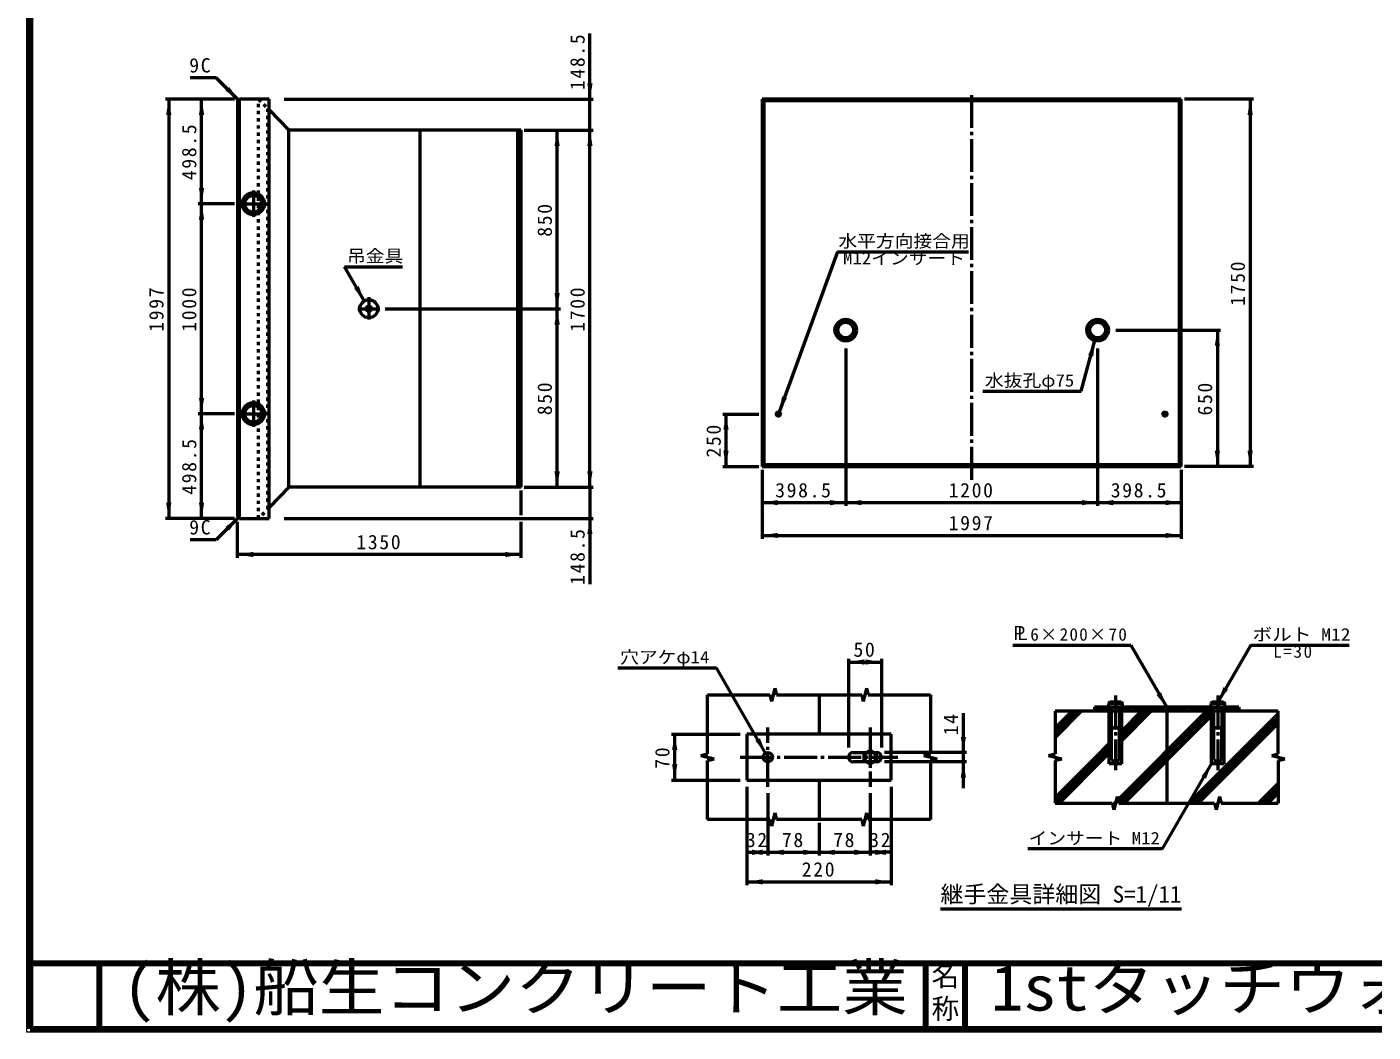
# Model space of a CAD drawing. Units: millimetres, scale not verified, with parts at other scales. Extents: x 100 to 4105, y 100 to 2870.
# Drawn here: x 100 to 2152, y 100 to 1632 of the extents above; entities that cross this region are included whole.
import ezdxf
from ezdxf.enums import TextEntityAlignment as Align

# ---------------------------------------------------------------- set-up
doc = ezdxf.new("R2010")
doc.units = ezdxf.units.MM
doc.header["$LTSCALE"] = 5
for name, pattern in [('USER1', [8, 4, -4]), ('USER2', [13.4, 10, -1.2, 1, -1.2]), ('USER3', [2.2, 1, -1.2])]:
    doc.linetypes.add(name, pattern=pattern)
doc.layers.add('V-nasSTD', color=7, linetype='Continuous', lineweight=50)
doc.styles.add('ＭＳ ゴシック', font='')
doc.styles.get('ＭＳ ゴシック').set_extended_font_data('MS Gothic')

msp = doc.modelspace()

# ---------------------------------------------------------------- hatches: boundary and pattern name
at = {"layer": 'V-nasSTD'}
for points in [[(405.691, 1537.397), (408.519, 1540.225), (422.661, 1520.426), (402.862, 1534.568)], [(958.221, 1545.866), (962.221, 1545.866), (958.221, 1521.866), (954.221, 1545.866)], [(316.221, 1497.866), (312.221, 1497.866), (316.221, 1521.866), (320.221, 1497.866)], [(366.221, 1497.866), (362.221, 1497.866), (366.221, 1521.866), (370.221, 1497.866)], [(1964.701, 1497.866), (1960.701, 1497.866), (1964.701, 1521.866), (1968.701, 1497.866)], [(908.221, 1450.346), (904.221, 1450.346), (908.221, 1474.346), (912.221, 1450.346)], [(958.221, 1450.346), (954.221, 1450.346), (958.221, 1474.346), (962.221, 1450.346)], [(366.221, 1386.346), (370.221, 1386.346), (366.221, 1362.346), (362.221, 1386.346)], [(366.221, 1338.346), (362.221, 1338.346), (366.221, 1362.346), (370.221, 1338.346)], [(602.341, 1235.047), (605.805, 1237.047), (614.341, 1214.263), (598.877, 1233.047)], [(908.221, 1226.346), (912.221, 1226.346), (908.221, 1202.346), (904.221, 1226.346)], [(908.221, 1178.346), (904.221, 1178.346), (908.221, 1202.346), (912.221, 1178.346)], [(1914.701, 1145.866), (1910.701, 1145.866), (1914.701, 1169.866), (1918.701, 1145.866)], [(1721.704, 1130.765), (1717.84, 1131.801), (1727.916, 1153.948), (1725.568, 1129.73)], [(1254.869, 1067.275), (1258.628, 1065.907), (1246.661, 1044.723), (1251.111, 1068.643)], [(366.221, 1066.346), (370.221, 1066.346), (366.221, 1042.346), (362.221, 1066.346)], [(366.221, 1018.346), (362.221, 1018.346), (366.221, 1042.346), (370.221, 1018.346)], [(1165.661, 1017.866), (1169.661, 1017.866), (1165.661, 1041.866), (1161.661, 1017.866)], [(1165.661, 985.866), (1161.661, 985.866), (1165.661, 961.866), (1169.661, 985.866)], [(1914.701, 985.866), (1918.701, 985.866), (1914.701, 961.866), (1910.701, 985.866)], [(1964.701, 985.866), (1968.701, 985.866), (1964.701, 961.866), (1960.701, 985.866)], [(908.221, 954.346), (912.221, 954.346), (908.221, 930.346), (904.221, 954.346)], [(958.221, 954.346), (962.221, 954.346), (958.221, 930.346), (954.221, 954.346)], [(316.221, 906.826), (320.221, 906.826), (316.221, 882.826), (312.221, 906.826)], [(366.221, 906.826), (370.221, 906.826), (366.221, 882.826), (362.221, 906.826)], [(1244.661, 906.866), (1244.661, 902.866), (1220.661, 906.866), (1244.661, 910.866)], [(1324.181, 906.866), (1324.181, 910.866), (1348.181, 906.866), (1324.181, 902.866)], [(1372.181, 906.866), (1372.181, 902.866), (1348.181, 906.866), (1372.181, 910.866)], [(1708.181, 906.866), (1708.181, 910.866), (1732.181, 906.866), (1708.181, 902.866)], [(1756.181, 906.866), (1756.181, 902.866), (1732.181, 906.866), (1756.181, 910.866)], [(1835.701, 906.866), (1835.701, 910.866), (1859.701, 906.866), (1835.701, 902.866)], [(405.691, 867.295), (408.519, 864.467), (422.661, 884.266), (402.862, 870.124)], [(958.221, 858.826), (954.221, 858.826), (958.221, 882.826), (962.221, 858.826)], [(1244.661, 856.866), (1244.661, 852.866), (1220.661, 856.866), (1244.661, 860.866)], [(1835.701, 856.866), (1835.701, 860.866), (1859.701, 856.866), (1835.701, 852.866)], [(445.221, 827.826), (445.221, 823.826), (421.221, 827.826), (445.221, 831.826)], [(829.221, 827.826), (829.221, 831.826), (853.221, 827.826), (829.221, 823.826)], [(1376.492, 663.944), (1376.492, 659.944), (1352.492, 663.944), (1376.492, 667.944)], [(1378.492, 663.944), (1378.492, 667.944), (1402.492, 663.944), (1378.492, 659.944)], [(1825.492, 615.729), (1828.956, 617.729), (1837.492, 594.944), (1822.028, 613.729)], [(1927.492, 623.729), (1930.956, 621.729), (1915.492, 602.944), (1924.028, 625.729)], [(1087.492, 529.944), (1083.492, 529.944), (1087.492, 553.944), (1091.492, 529.944)], [(1213.992, 545.791), (1217.456, 547.791), (1225.992, 525.007), (1210.528, 543.791)], [(1527.492, 549.944), (1531.492, 549.944), (1527.492, 525.944), (1523.492, 549.944)], [(1087.492, 507.944), (1091.492, 507.944), (1087.492, 483.944), (1083.492, 507.944)], [(1527.492, 487.944), (1523.492, 487.944), (1527.492, 511.944), (1531.492, 487.944)], [(1893.992, 488.16), (1897.456, 486.16), (1905.992, 508.944), (1890.528, 490.16)], [(1221.492, 373.944), (1221.492, 369.944), (1197.492, 373.944), (1221.492, 377.944)], [(1205.492, 373.944), (1205.492, 377.944), (1229.492, 373.944), (1205.492, 369.944)], [(1253.492, 373.944), (1253.492, 369.944), (1229.492, 373.944), (1253.492, 377.944)], [(1283.492, 373.944), (1283.492, 377.944), (1307.492, 373.944), (1283.492, 369.944)], [(1331.492, 373.944), (1331.492, 369.944), (1307.492, 373.944), (1331.492, 377.944)], [(1361.492, 373.944), (1361.492, 377.944), (1385.492, 373.944), (1361.492, 369.944)], [(1409.492, 373.944), (1409.492, 369.944), (1385.492, 373.944), (1409.492, 377.944)], [(1393.492, 373.944), (1393.492, 377.944), (1417.492, 373.944), (1393.492, 369.944)], [(1221.492, 328.944), (1221.492, 324.944), (1197.492, 328.944), (1221.492, 332.944)], [(1393.492, 328.944), (1393.492, 332.944), (1417.492, 328.944), (1393.492, 324.944)]]:
    msp.add_hatch(color=256, dxfattribs=at).paths.add_polyline_path(points)

# ---------------------------------------------------------------- linework, layer by layer
at = {"layer": 'V-nasSTD', "lineweight": 100}
for p, q in [((105, 2865), (105, 105)), ((105, 205), (4100, 205)), ((210, 205), (210, 105)), ((1470, 205), (1470, 105)), ((1530, 205), (1530, 105)), ((105, 105), (4100, 105))]:
    msp.add_line(p, q, dxfattribs=at)
at = {"layer": 'V-nasSTD'}
for p, q in [((958.221, 1521.866), (958.221, 1621.866)), ((388.72, 1554.367), (348.72, 1554.367)), ((422.661, 1520.426), (388.72, 1554.367)), ((416.221, 1521.866), (311.221, 1521.866)), ((316.221, 1521.866), (316.221, 882.826)), ((366.221, 1362.346), (366.221, 1521.866)), ((424.101, 1521.866), (421.221, 1518.986)), ((421.221, 1518.986), (421.221, 885.706)), ((469.221, 1521.866), (424.101, 1521.866)), ((424.101, 882.826), (424.101, 1521.866)), ((469.221, 882.826), (469.221, 1521.866)), ((492.221, 1521.866), (963.221, 1521.866)), ((958.221, 1474.346), (958.221, 1521.866)), ((1220.661, 1521.866), (1220.661, 961.866)), ((1859.701, 1521.866), (1220.661, 1521.866)), ((1220.661, 1521.866), (1223.541, 1518.986)), ((1223.541, 1518.986), (1223.541, 964.746)), ((1856.821, 1518.986), (1223.541, 1518.986)), ((1856.821, 1518.986), (1859.701, 1521.866)), ((1856.821, 964.746), (1856.821, 1518.986)), ((1859.701, 961.866), (1859.701, 1521.866)), ((1969.701, 1521.866), (1864.701, 1521.866)), ((1964.701, 1521.866), (1964.701, 961.866)), ((469.221, 1505.309), (499.143, 1474.346)), ((499.143, 930.346), (499.143, 1474.346)), ((853.221, 1474.346), (499.143, 1474.346)), ((699.621, 930.346), (699.621, 1474.346)), ((848.421, 930.346), (848.421, 1474.346)), ((853.221, 930.346), (853.221, 1474.346)), ((858.221, 1474.346), (963.221, 1474.346)), ((908.221, 1202.346), (908.221, 1474.346)), ((958.221, 930.346), (958.221, 1474.346)), ((416.221, 1362.346), (361.221, 1362.346)), ((366.221, 1042.346), (366.221, 1362.346)), ((1335.586, 1289.043), (1246.661, 1044.723)), ((1335.586, 1289.043), (1535.586, 1289.043)), ((584.341, 1266.224), (672.341, 1266.224)), ((614.341, 1214.263), (584.341, 1266.224)), ((646.221, 1202.346), (913.221, 1202.346)), ((908.221, 930.346), (908.221, 1202.346)), ((1759.701, 1169.866), (1919.701, 1169.866)), ((1914.701, 1169.866), (1914.701, 961.866)), ((1707.21, 1076.673), (1727.916, 1153.948)), ((1348.181, 1141.866), (1348.181, 901.866)), ((1732.181, 1141.866), (1732.181, 901.866)), ((1557.21, 1076.673), (1707.21, 1076.673)), ((416.221, 1042.346), (361.221, 1042.346)), ((366.221, 882.826), (366.221, 1042.346)), ((1160.661, 1041.866), (1215.661, 1041.866)), ((1165.661, 1041.866), (1165.661, 961.866)), ((1223.541, 964.746), (1220.661, 961.866)), ((1223.541, 964.746), (1856.821, 964.746)), ((1856.821, 964.746), (1859.701, 961.866)), ((1160.661, 961.866), (1215.661, 961.866)), ((1220.661, 961.866), (1859.701, 961.866)), ((1220.661, 956.866), (1220.661, 851.866)), ((1859.701, 956.866), (1859.701, 851.866)), ((1969.701, 961.866), (1864.701, 961.866)), ((499.143, 930.346), (469.221, 899.383)), ((853.221, 930.346), (499.143, 930.346)), ((853.221, 887.826), (853.221, 925.346)), ((858.221, 930.346), (963.221, 930.346)), ((958.221, 930.346), (958.221, 882.826)), ((1220.661, 906.866), (1348.181, 906.866)), ((1348.181, 906.866), (1732.181, 906.866)), ((1732.181, 906.866), (1859.701, 906.866)), ((416.221, 882.826), (311.221, 882.826)), ((422.661, 884.266), (388.72, 850.325)), ((421.221, 885.706), (424.101, 882.826)), ((424.101, 882.826), (446.821, 882.826)), ((424.101, 882.826), (469.221, 882.826)), ((492.221, 882.826), (963.221, 882.826)), ((958.221, 882.826), (958.221, 782.826)), ((421.221, 822.826), (421.221, 877.826)), ((853.221, 822.826), (853.221, 877.826)), ((388.72, 850.325), (348.72, 850.325)), ((1220.661, 856.866), (1859.701, 856.866)), ((853.221, 827.826), (421.221, 827.826)), ((1602.873, 689.547), (1782.873, 689.547)), ((1782.873, 689.547), (1837.492, 594.944)), ((1965.492, 689.547), (1915.492, 602.944)), ((1965.492, 689.547), (2115.492, 689.547)), ((1352.492, 668.944), (1352.492, 533.944)), ((1352.492, 663.944), (1402.492, 663.944)), ((1402.492, 668.944), (1402.492, 533.944)), ((1000.992, 654.91), (1150.992, 654.91)), ((1225.992, 525.007), (1150.992, 654.91)), ((1239.992, 623.944), (1234.992, 603.944)), ((1239.992, 623.944), (1242.492, 613.944)), ((1379.992, 623.944), (1374.992, 603.944)), ((1379.992, 623.944), (1382.492, 613.944)), ((1137.492, 613.944), (1232.492, 613.944)), ((1137.492, 523.944), (1137.492, 613.944)), ((1232.492, 613.944), (1234.992, 603.944)), ((1242.492, 613.944), (1372.492, 613.944)), ((1307.492, 613.944), (1307.492, 553.944)), ((1372.492, 613.944), (1374.992, 603.944)), ((1382.492, 613.944), (1477.492, 613.944)), ((1477.492, 613.944), (1477.492, 523.944)), ((1750.992, 602.944), (1748.992, 600.944)), ((1748.992, 600.944), (1748.992, 594.944)), ((1769.992, 600.944), (1748.992, 600.944)), ((1767.992, 602.944), (1750.992, 602.944)), ((1767.992, 602.944), (1769.992, 600.944)), ((1769.992, 594.944), (1769.992, 600.944)), ((1906.992, 602.944), (1904.992, 600.944)), ((1904.992, 600.944), (1904.992, 594.944)), ((1925.992, 600.944), (1904.992, 600.944)), ((1923.992, 602.944), (1906.992, 602.944)), ((1923.992, 602.944), (1925.992, 600.944)), ((1925.992, 594.944), (1925.992, 600.944)), ((1527.492, 525.944), (1527.492, 585.944)), ((1667.492, 588.944), (1667.492, 523.944)), ((2007.492, 588.944), (1667.492, 588.944)), ((1693.196, 588.944), (1667.492, 563.241)), ((1700.267, 588.944), (1667.492, 556.17)), ((1707.338, 588.944), (1667.492, 549.098)), ((1947.492, 594.944), (1727.492, 594.944)), ((1727.492, 594.944), (1727.492, 588.944)), ((1728.551, 588.944), (1734.551, 594.944)), ((1735.622, 588.944), (1741.622, 594.944)), ((1742.693, 588.944), (1748.693, 594.944)), ((1748.992, 594.944), (1769.992, 594.944)), ((1749.764, 588.944), (1753.492, 592.672)), ((1749.992, 508.944), (1749.992, 588.944)), ((1753.492, 564.944), (1753.492, 594.944)), ((1898.257, 588.944), (1763.245, 453.933)), ((1905.328, 588.944), (1765.328, 448.944)), ((1769.907, 594.944), (1765.492, 590.53)), ((1765.492, 594.944), (1765.492, 564.944)), ((1768.992, 508.944), (1768.992, 588.944)), ((1799.262, 588.944), (1768.992, 558.675)), ((1806.333, 588.944), (1768.992, 551.603)), ((1813.404, 588.944), (1768.992, 544.532)), ((1770.978, 588.944), (1776.978, 594.944)), ((1772.399, 448.944), (1905.992, 582.537)), ((1778.049, 588.944), (1784.049, 594.944)), ((1785.12, 588.944), (1791.12, 594.944)), ((1792.191, 588.944), (1798.191, 594.944)), ((1799.262, 588.944), (1805.262, 594.944)), ((1806.333, 588.944), (1812.333, 594.944)), ((1813.404, 588.944), (1819.404, 594.944)), ((1820.475, 588.944), (1826.475, 594.944)), ((1827.546, 588.944), (1833.546, 594.944)), ((1834.617, 588.944), (1837.492, 591.819)), ((1840.617, 594.944), (1837.492, 591.819)), ((1837.492, 588.944), (1837.492, 448.944)), ((1841.688, 588.944), (1847.688, 594.944)), ((1848.759, 588.944), (1854.759, 594.944)), ((1855.83, 588.944), (1861.83, 594.944)), ((1862.902, 588.944), (1868.902, 594.944)), ((1869.973, 588.944), (1875.973, 594.944)), ((1871.394, 448.944), (2007.492, 585.043)), ((1877.044, 588.944), (1883.044, 594.944)), ((1878.465, 448.944), (2007.492, 577.971)), ((1884.115, 588.944), (1890.115, 594.944)), ((1891.186, 588.944), (1897.186, 594.944)), ((1898.257, 588.944), (1904.257, 594.944)), ((1904.992, 594.944), (1925.992, 594.944)), ((1905.328, 588.944), (1909.492, 593.109)), ((1905.992, 508.944), (1905.992, 588.944)), ((1909.492, 564.944), (1909.492, 594.944)), ((1925.47, 594.944), (1921.492, 590.966)), ((1921.492, 594.944), (1921.492, 564.944)), ((1924.992, 508.944), (1924.992, 588.944)), ((1926.541, 588.944), (1932.541, 594.944)), ((1933.612, 588.944), (1939.612, 594.944)), ((1940.683, 588.944), (1946.683, 594.944)), ((1947.492, 594.944), (1947.492, 588.944)), ((2007.492, 523.944), (2007.492, 588.944)), ((1753.492, 514.944), (1753.492, 564.944)), ((1765.492, 514.944), (1765.492, 564.944)), ((1885.536, 448.944), (2007.492, 570.9)), ((1909.492, 514.944), (1909.492, 564.944)), ((1921.492, 514.944), (1921.492, 564.944)), ((1082.492, 553.944), (1187.492, 553.944)), ((1087.492, 483.944), (1087.492, 553.944)), ((1197.492, 553.944), (1197.492, 483.944)), ((1417.492, 553.944), (1197.492, 553.944)), ((1417.492, 483.944), (1417.492, 553.944)), ((1729.262, 518.944), (1749.992, 539.675)), ((1127.492, 521.444), (1137.492, 523.944)), ((1127.492, 521.444), (1147.492, 516.444)), ((1137.492, 513.944), (1147.492, 516.444)), ((1137.492, 423.944), (1137.492, 513.944)), ((1359.492, 525.944), (1379.43, 525.944)), ((1376.399, 524.194), (1385.492, 529.444)), ((1376.399, 513.694), (1376.399, 524.194)), ((1385.492, 508.444), (1376.399, 513.694)), ((1385.492, 529.444), (1394.585, 524.194)), ((1394.585, 513.694), (1385.492, 508.444)), ((1391.554, 525.944), (1395.492, 525.944)), ((1394.585, 524.194), (1394.585, 513.694)), ((1532.492, 525.944), (1407.492, 525.944)), ((1467.492, 521.444), (1477.492, 523.944)), ((1467.492, 521.444), (1487.492, 516.444)), ((1477.492, 513.944), (1487.492, 516.444)), ((1477.492, 513.944), (1477.492, 423.944)), ((1527.492, 511.944), (1527.492, 525.944)), ((1657.492, 521.444), (1667.492, 523.944)), ((1657.492, 521.444), (1677.492, 516.444)), ((1729.262, 518.944), (1667.492, 457.175)), ((1736.333, 518.944), (1667.492, 450.103)), ((1667.492, 513.944), (1677.492, 516.444)), ((1667.761, 514.012), (1667.492, 513.743)), ((1667.492, 513.944), (1667.492, 448.944)), ((1743.404, 518.944), (1673.404, 448.944)), ((1736.333, 518.944), (1749.992, 532.603)), ((1743.404, 518.944), (1749.992, 525.532)), ((1997.492, 521.444), (2007.492, 523.944)), ((1997.492, 521.444), (2017.492, 516.444)), ((2007.492, 513.944), (2017.492, 516.444)), ((2007.492, 513.944), (2007.492, 448.944)), ((2016.404, 516.172), (2016.839, 516.608)), ((1379.43, 511.944), (1359.492, 511.944)), ((1395.492, 511.944), (1391.554, 511.944)), ((1532.492, 511.944), (1407.492, 511.944)), ((1527.492, 471.944), (1527.492, 511.944)), ((1768.992, 508.944), (1749.992, 508.944)), ((1830.992, 379.041), (1905.992, 508.944)), ((1924.992, 508.944), (1905.992, 508.944)), ((1082.492, 483.944), (1187.492, 483.944)), ((1197.492, 483.944), (1417.492, 483.944)), ((1197.492, 473.944), (1197.492, 323.944)), ((1307.492, 483.944), (1307.492, 423.944)), ((1417.492, 473.944), (1417.492, 323.944)), ((1977.46, 448.944), (2007.492, 478.977)), ((1229.492, 463.944), (1229.492, 368.944)), ((1385.492, 463.944), (1385.492, 368.944)), ((1761.992, 458.944), (1756.992, 438.944)), ((1761.992, 458.944), (1764.492, 448.944)), ((1917.992, 458.944), (1912.992, 438.944)), ((1917.992, 458.944), (1920.492, 448.944)), ((1984.531, 448.944), (2007.492, 471.905)), ((1991.602, 448.944), (2007.492, 464.834)), ((1239.992, 433.944), (1234.992, 413.944)), ((1239.992, 433.944), (1242.492, 423.944)), ((1379.992, 433.944), (1374.992, 413.944)), ((1379.992, 433.944), (1382.492, 423.944)), ((1667.492, 448.944), (1754.492, 448.944)), ((1754.492, 448.944), (1756.992, 438.944)), ((1755.245, 445.933), (1759.904, 450.591)), ((1764.492, 448.944), (1910.492, 448.944)), ((1910.492, 448.944), (1912.992, 438.944)), ((1920.492, 448.944), (2007.492, 448.944)), ((1232.492, 423.944), (1137.492, 423.944)), ((1232.492, 423.944), (1234.992, 413.944)), ((1372.492, 423.944), (1242.492, 423.944)), ((1307.492, 418.944), (1307.492, 368.944)), ((1372.492, 423.944), (1374.992, 413.944)), ((1477.492, 423.944), (1382.492, 423.944)), ((1197.492, 373.944), (1229.492, 373.944)), ((1229.492, 373.944), (1307.492, 373.944)), ((1307.492, 373.944), (1385.492, 373.944)), ((1417.492, 373.944), (1385.492, 373.944)), ((1830.992, 379.041), (1625.992, 379.041)), ((1197.492, 328.944), (1417.492, 328.944)), ((1492.493, 287.917), (1859.993, 287.917))]:
    msp.add_line(p, q, dxfattribs=at)
at = {"layer": 'V-nasSTD', "linetype": 'USER3'}
for p, q in [((453.221, 1521.866), (469.221, 1505.309)), ((453.221, 882.826), (453.221, 1521.866)), ((467.143, 897.233), (467.143, 1507.46)), ((469.221, 899.383), (453.221, 882.826))]:
    msp.add_line(p, q, dxfattribs=at)
at = {"layer": 'V-nasSTD', "linetype": 'USER2'}
for p, q in [((1540.181, 941.866), (1540.181, 1533.866)), ((445.221, 1382.346), (445.221, 1342.346)), ((425.221, 1362.346), (465.221, 1362.346)), ((621.221, 1219.786), (621.221, 1185.866)), ((604.261, 1202.346), (638.181, 1202.346)), ((445.221, 1062.346), (445.221, 1022.346)), ((1245.621, 1037.066), (1245.621, 1046.666)), ((1834.741, 1037.066), (1834.741, 1046.666)), ((425.221, 1042.346), (465.221, 1042.346)), ((1240.821, 1041.866), (1250.421, 1041.866)), ((1829.941, 1041.866), (1839.541, 1041.866)), ((1759.492, 612.944), (1759.492, 498.944)), ((1915.492, 612.944), (1915.492, 498.944)), ((1229.492, 473.944), (1229.492, 563.944)), ((1385.492, 563.944), (1385.492, 473.944)), ((1187.492, 518.944), (1427.492, 518.944))]:
    msp.add_line(p, q, dxfattribs=at)
at = {"layer": 'V-nasSTD', "linetype": 'USER1'}
for p, q in [((1379.43, 525.944), (1391.554, 525.944)), ((1391.554, 511.944), (1379.43, 511.944))]:
    msp.add_line(p, q, dxfattribs=at)
at = {"layer": 'V-nasSTD', "lineweight": 13}
msp.add_lwpolyline([(100, 100), (100, 2870), (4105, 2870), (4105, 100)], close=True, dxfattribs=at)
at = {"layer": 'V-nasSTD'}
for centre, radius in [((445.221, 1362.346), 16.8), ((445.221, 1362.346), 14.4), ((445.221, 1362.346), 12.8), ((621.221, 1202.346), 13.76), ((621.221, 1202.346), 4), ((1348.181, 1169.866), 16.48), ((1348.181, 1169.866), 13.6), ((1348.181, 1169.866), 12), ((1732.181, 1169.866), 16.48), ((1732.181, 1169.866), 13.6), ((1732.181, 1169.866), 12), ((445.221, 1042.346), 16.8), ((445.221, 1042.346), 14.4), ((445.221, 1042.346), 12.8), ((1245.621, 1041.866), 3.04), ((1245.621, 1041.866), 1.92), ((1245.621, 1041.866), 1.6), ((1834.741, 1041.866), 3.04), ((1834.741, 1041.866), 1.92), ((1834.741, 1041.866), 1.6), ((1229.492, 518.944), 7), ((1385.492, 518.944), 8.5)]:
    msp.add_circle(centre, radius, dxfattribs=at)
for centre, radius, start, end in [((1759.492, 574.382), 28.562, 68.4314, 111.5686), ((1915.492, 574.382), 28.562, 68.4314, 111.5686), ((1759.492, 572.944), 10, 233.1301, 306.8699), ((1915.492, 572.944), 10, 233.1301, 306.8699), ((1359.492, 518.944), 7, 90, 270), ((1395.492, 518.944), 7, 270, 90), ((1759.492, 522.944), 10, 233.1301, 306.8699), ((1915.492, 522.944), 10, 233.1301, 306.8699)]:
    msp.add_arc(centre, radius, start, end, dxfattribs=at)

# ---------------------------------------------------------------- texts
at = {"layer": 'V-nasSTD', "style": 'ＭＳ ゴシック'}
for s, height, width, p in [('水平方向接合用', 19.06, 1.1, (1437.086, 1315.043)), ('吊金具', 19.06, 1.1, (630.841, 1292.224)), ('M12インサート', 19.06, 1.1, (1437.086, 1289.043)), ('水抜孔φ75', 19.06, 1.1, (1628.46, 1102.673)), ('Ｐ', 21.63, 0.9, (1612.751, 719.047)), ('Ｌ', 21.63, 0.9, (1617.373, 719.047)), ('ボルト M12', 19.06, 1.15, (2042.992, 715.547)), ('穴アケφ14', 19.06, 1.1, (1072.242, 680.91)), ('インサート M12', 19.06, 1.1, (1726.992, 405.041))]:
    msp.add_text(s, height=height, dxfattribs=dict(at, width=width)).set_placement(p, align=Align.TOP_CENTER)
msp.add_text('継手金具詳細図 S=1/11', height=25.66, dxfattribs=at).set_placement((1676.243, 322.917), align=Align.TOP_CENTER)
at = {"layer": 'V-nasSTD', "style": 'ＭＳ ゴシック', "width": 1.05}
for s, p in [('(株)船生コンクリート工業', (246, 202.55)), ('1stタッチウォールＦ型', (1569.25, 202.47))]:
    msp.add_text(s, height=69.65, dxfattribs=at).set_placement(p, align=Align.TOP_LEFT)
at = {"layer": 'V-nasSTD', "style": 'ＭＳ ゴシック'}
for s, p in [('名', (1478.982, 200.999)), ('称', (1478.976, 151.01))]:
    msp.add_text(s, height=30.79, dxfattribs=at).set_placement(p, align=Align.TOP_LEFT)
at = {"layer": 'V-nasSTD', "char_height": 21.99, "attachment_point": 2, "rotation": 90, "style": 'ＭＳ ゴシック'}
for s, insert in [('\\T1.17;148.5', (928.221, 1579.366)), ('\\T1.17;498.5', (336.221, 1442.106)), ('\\T1.17;850', (878.221, 1338.346)), ('\\T1.17;1750', (1934.701, 1241.866)), ('\\T1.17;1997', (286.221, 1202.346)), ('\\T1.17;1000', (336.221, 1202.346)), ('\\T1.17;1700', (928.221, 1202.346)), ('\\T1.17;850', (878.221, 1066.346)), ('\\T1.17;650', (1884.701, 1065.866)), ('\\T1.17;250', (1135.661, 1001.866)), ('\\T1.17;498.5', (336.221, 962.586)), ('\\T1.17;148.5', (928.221, 825.326)), ('\\T1.17;14', (1497.492, 569.694)), ('\\T1.17;70', (1057.492, 518.944))]:
    msp.add_mtext(s, dxfattribs=dict(at, insert=insert))
at = {"layer": 'V-nasSTD', "attachment_point": 2, "style": 'ＭＳ ゴシック'}
for s, insert, char_height in [('\\T1.17;9C', (364.97, 1584.367), 21.99), ('\\T1.17;398.5', (1284.421, 936.866), 21.99), ('\\T1.17;1200', (1540.181, 936.866), 21.99), ('\\T1.17;398.5', (1795.941, 936.866), 21.99), ('\\T1.17;1997', (1540.181, 886.866), 21.99), ('\\T1.17;9C', (364.97, 880.325), 21.99), ('\\T1.17;1350', (637.221, 857.826), 21.99), ('\\T1.15;6×200×70', (1704.123, 715.547), 19.06), ('\\T1.17;50', (1377.492, 693.944), 21.99), ('\\T1.19;L=30', (2030.711, 689.547), 19.06), ('\\T1.17;32', (1213.492, 403.944), 21.99), ('\\T1.17;78', (1268.492, 403.944), 21.99), ('\\T1.17;78', (1346.492, 403.944), 21.99), ('\\T1.17;32', (1401.492, 403.944), 21.99), ('\\T1.17;220', (1307.492, 358.944), 21.99)]:
    msp.add_mtext(s, dxfattribs=dict(at, insert=insert, char_height=char_height))

doc.saveas('drawing.dxf')
